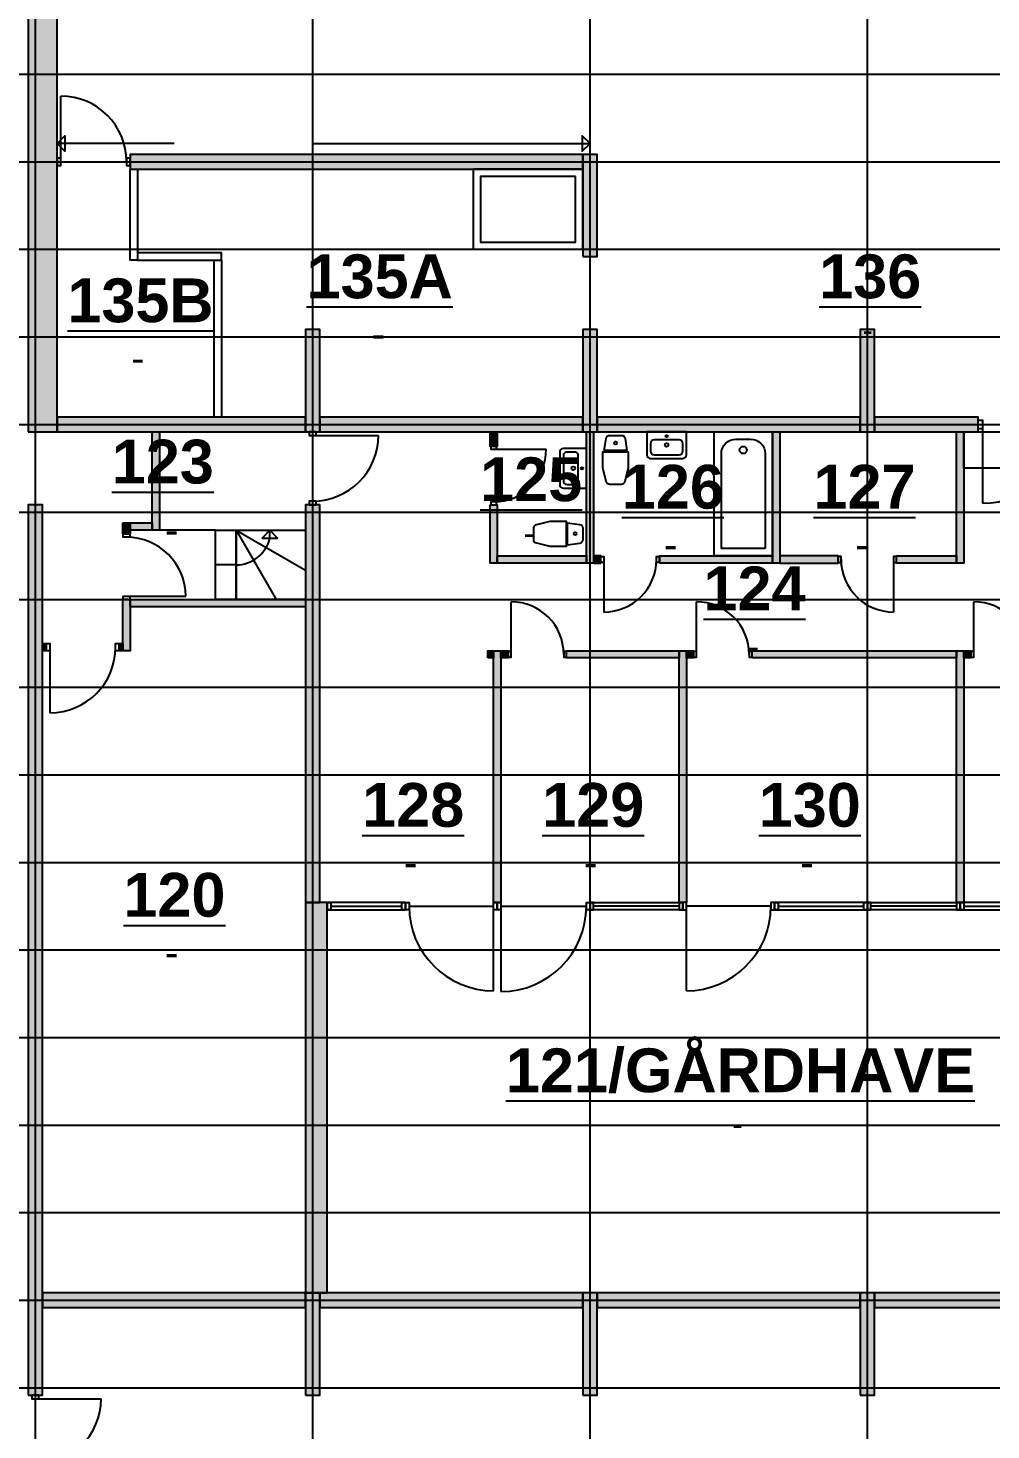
# Model space of a CAD drawing. Header units: millimetres. Extents: x 96064 to 243032, y 44049 to 165007.
# Drawn here: x 163200 to 176394, y 57622 to 76832 of the extents above; entities that cross this region are included whole.
import ezdxf

# ---------------------------------------------------------------- set-up
doc = ezdxf.new("R2010")
doc.units = ezdxf.units.MM
doc.header["$LTSCALE"] = 20
for name, color, linetype in [('-  Lette vægge - nye', 7, 'CONTINUOUS'), ('-  Stueplan eksist', 7, 'CONTINUOUS'), ('-  Trapper', 1, 'CONTINUOUS'), ('- Døre og vinduer', 12, 'CONTINUOUS'), ('- EL og VVS', 4, 'CONTINUOUS'), ('-Grid', 254, 'CONTINUOUS'), ('-Rum m2', 6, 'CONTINUOUS'), ('-Rumnumre', 6, 'CONTINUOUS'), ('-Skrav. eksist.', 253, 'CONTINUOUS')]:
    doc.layers.add(name, color=color, linetype=linetype)
doc.styles.add('100', font='arial.ttf', dxfattribs={"height": 150})

msp = doc.modelspace()

# ---------------------------------------------------------------- hatches: boundary and pattern name
at = {"layer": '-Skrav. eksist.'}
h = msp.add_hatch(color=256, dxfattribs=at)
h.dxf.hatch_style = 1
h.paths.add_polyline_path([(163200, 71300), (163600, 71300), (163600, 85900), (163200, 85900)], flags=17)
h = msp.add_hatch(color=256, dxfattribs=at)
h.dxf.hatch_style = 1
h.paths.add_polyline_path([(163200, 71300), (163600, 71300), (163600, 85900), (163200, 85900)], flags=17)
h = msp.add_hatch(color=256, dxfattribs=at)
h.dxf.hatch_style = 1
h.paths.add_polyline_path([(170800, 74900), (170800, 75100), (164600, 75100), (164600, 74900)], flags=17)
h = msp.add_hatch(color=256, dxfattribs=at)
h.dxf.hatch_style = 1
h.paths.add_polyline_path([(170800, 74900), (170800, 75100), (164600, 75100), (164600, 74900)], flags=17)
h = msp.add_hatch(color=256, dxfattribs=at)
h.dxf.hatch_style = 1
h.paths.add_polyline_path([(170800, 73700), (171000, 73700), (171000, 75100), (170800, 75100)], flags=17)
h = msp.add_hatch(color=256, dxfattribs=at)
h.dxf.hatch_style = 1
h.paths.add_polyline_path([(170800, 73700), (171000, 73700), (171000, 75100), (170800, 75100)], flags=17)
h = msp.add_hatch(color=256, dxfattribs=at)
h.dxf.hatch_style = 1
h.paths.add_polyline_path([(167000, 71300), (167200, 71300), (167200, 72700), (167000, 72700)], flags=17)
h = msp.add_hatch(color=256, dxfattribs=at)
h.dxf.hatch_style = 1
h.paths.add_polyline_path([(167000, 71300), (167200, 71300), (167200, 72700), (167000, 72700)], flags=17)
h = msp.add_hatch(color=256, dxfattribs=at)
h.dxf.hatch_style = 1
h.paths.add_polyline_path([(170800, 71300), (171000, 71300), (171000, 72700), (170800, 72700)], flags=17)
h = msp.add_hatch(color=256, dxfattribs=at)
h.dxf.hatch_style = 1
h.paths.add_polyline_path([(170800, 71300), (171000, 71300), (171000, 72700), (170800, 72700)], flags=17)
h = msp.add_hatch(color=256, dxfattribs=at)
h.dxf.hatch_style = 1
h.paths.add_polyline_path([(174600, 71300), (174800, 71300), (174800, 72700), (174600, 72700)], flags=17)
h = msp.add_hatch(color=256, dxfattribs=at)
h.dxf.hatch_style = 1
h.paths.add_polyline_path([(174600, 71300), (174800, 71300), (174800, 72700), (174600, 72700)], flags=17)
h = msp.add_hatch(color=256, dxfattribs=at)
h.dxf.hatch_style = 1
h.paths.add_polyline_path([(167000, 71300), (167000, 71500), (163600, 71500), (163600, 71300)], flags=17)
h = msp.add_hatch(color=256, dxfattribs=at)
h.dxf.hatch_style = 1
h.paths.add_polyline_path([(167000, 71300), (167000, 71500), (163600, 71500), (163600, 71300)], flags=17)
h = msp.add_hatch(color=256, dxfattribs=at)
h.dxf.hatch_style = 1
h.paths.add_polyline_path([(170800, 71300), (170800, 71500), (167200, 71500), (167200, 71300)], flags=17)
h = msp.add_hatch(color=256, dxfattribs=at)
h.dxf.hatch_style = 1
h.paths.add_polyline_path([(170800, 71300), (170800, 71500), (167200, 71500), (167200, 71300)], flags=17)
h = msp.add_hatch(color=256, dxfattribs=at)
h.dxf.hatch_style = 1
h.paths.add_polyline_path([(174600, 71300), (174600, 71500), (171000, 71500), (171000, 71300)], flags=17)
h = msp.add_hatch(color=256, dxfattribs=at)
h.dxf.hatch_style = 1
h.paths.add_polyline_path([(174600, 71300), (174600, 71500), (171000, 71500), (171000, 71300)], flags=17)
h = msp.add_hatch(color=256, dxfattribs=at)
h.dxf.hatch_style = 1
h.paths.add_polyline_path([(176220, 71300), (176220, 71500), (174800, 71500), (174800, 71300)], flags=17)
h = msp.add_hatch(color=256, dxfattribs=at)
h.dxf.hatch_style = 1
h.paths.add_polyline_path([(176220, 71300), (176220, 71500), (174800, 71500), (174800, 71300)], flags=17)
h = msp.add_hatch(color=256, dxfattribs=at)
h.dxf.hatch_style = 1
h.paths.add_polyline_path([(164900, 71300), (165000, 71300), (165000, 69950), (164900, 69950)], flags=17)
h = msp.add_hatch(color=256, dxfattribs=at)
h.dxf.hatch_style = 1
h.paths.add_polyline_path([(164900, 71300), (165000, 71300), (165000, 69950), (164900, 69950)], flags=17)
h = msp.add_hatch(color=256, dxfattribs=at)
h.dxf.hatch_style = 1
h.paths.add_polyline_path([(169530, 71300), (169630, 71300), (169630, 71100), (169530, 71100)], flags=17)
h = msp.add_hatch(color=256, dxfattribs=at)
h.dxf.hatch_style = 1
h.paths.add_polyline_path([(169530, 71300), (169630, 71300), (169630, 71100), (169530, 71100)], flags=17)
h = msp.add_hatch(color=256, dxfattribs=at)
h.dxf.hatch_style = 1
h.paths.add_polyline_path([(170850, 71300), (170950, 71300), (170950, 69500), (170850, 69500)], flags=17)
h = msp.add_hatch(color=256, dxfattribs=at)
h.dxf.hatch_style = 1
h.paths.add_polyline_path([(170850, 71300), (170950, 71300), (170950, 69500), (170850, 69500)], flags=17)
h = msp.add_hatch(color=256, dxfattribs=at)
h.dxf.hatch_style = 1
h.paths.add_polyline_path([(173400, 71300), (173500, 71300), (173500, 69500), (173400, 69500)], flags=17)
h = msp.add_hatch(color=256, dxfattribs=at)
h.dxf.hatch_style = 1
h.paths.add_polyline_path([(173400, 71300), (173500, 71300), (173500, 69500), (173400, 69500)], flags=17)
h = msp.add_hatch(color=256, dxfattribs=at)
h.dxf.hatch_style = 1
h.paths.add_polyline_path([(175920, 71300), (176020, 71300), (176020, 69500), (175920, 69500)], flags=17)
h = msp.add_hatch(color=256, dxfattribs=at)
h.dxf.hatch_style = 1
h.paths.add_polyline_path([(175920, 71300), (176020, 71300), (176020, 69500), (175920, 69500)], flags=17)
h = msp.add_hatch(color=256, dxfattribs=at)
h.dxf.hatch_style = 1
h.paths.add_polyline_path([(163200, 58100), (163400, 58100), (163400, 70300), (163200, 70300)], flags=17)
h = msp.add_hatch(color=256, dxfattribs=at)
h.dxf.hatch_style = 1
h.paths.add_polyline_path([(163200, 58100), (163400, 58100), (163400, 70300), (163200, 70300)], flags=17)
h = msp.add_hatch(color=256, dxfattribs=at)
h.dxf.hatch_style = 1
h.paths.add_polyline_path([(167000, 64850), (167200, 64850), (167200, 70300), (167000, 70300)], flags=17)
h = msp.add_hatch(color=256, dxfattribs=at)
h.dxf.hatch_style = 1
h.paths.add_polyline_path([(167000, 64850), (167200, 64850), (167200, 70300), (167000, 70300)], flags=17)
h = msp.add_hatch(color=256, dxfattribs=at)
h.dxf.hatch_style = 1
h.paths.add_polyline_path([(169530, 70300), (169630, 70300), (169630, 69500), (169530, 69500)], flags=17)
h = msp.add_hatch(color=256, dxfattribs=at)
h.dxf.hatch_style = 1
h.paths.add_polyline_path([(169530, 70300), (169630, 70300), (169630, 69500), (169530, 69500)], flags=17)
h = msp.add_hatch(color=256, dxfattribs=at)
h.dxf.hatch_style = 1
h.paths.add_polyline_path([(164500, 70050), (164600, 70050), (164600, 69900), (164500, 69900)], flags=17)
h = msp.add_hatch(color=256, dxfattribs=at)
h.dxf.hatch_style = 1
h.paths.add_polyline_path([(164500, 70050), (164600, 70050), (164600, 69900), (164500, 69900)], flags=17)
h = msp.add_hatch(color=256, dxfattribs=at)
h.dxf.hatch_style = 1
h.paths.add_polyline_path([(164600, 69950), (164600, 70050), (164900, 70050), (164900, 69950)], flags=17)
h = msp.add_hatch(color=256, dxfattribs=at)
h.dxf.hatch_style = 1
h.paths.add_polyline_path([(164600, 69950), (164600, 70050), (164900, 70050), (164900, 69950)], flags=17)
h = msp.add_hatch(color=256, dxfattribs=at)
h.dxf.hatch_style = 1
h.paths.add_polyline_path([(169630, 69500), (169630, 69600), (170850, 69600), (170850, 69500)], flags=17)
h = msp.add_hatch(color=256, dxfattribs=at)
h.dxf.hatch_style = 1
h.paths.add_polyline_path([(169630, 69500), (169630, 69600), (170850, 69600), (170850, 69500)], flags=17)
h = msp.add_hatch(color=256, dxfattribs=at)
h.dxf.hatch_style = 1
h.paths.add_polyline_path([(171050, 69500), (171050, 69600), (170950, 69600), (170950, 69500)], flags=17)
h = msp.add_hatch(color=256, dxfattribs=at)
h.dxf.hatch_style = 1
h.paths.add_polyline_path([(171050, 69500), (171050, 69600), (170950, 69600), (170950, 69500)], flags=17)
h = msp.add_hatch(color=256, dxfattribs=at)
h.dxf.hatch_style = 1
h.paths.add_polyline_path([(171850, 69500), (171850, 69600), (173400, 69600), (173400, 69500)], flags=17)
h = msp.add_hatch(color=256, dxfattribs=at)
h.dxf.hatch_style = 1
h.paths.add_polyline_path([(171850, 69500), (171850, 69600), (173400, 69600), (173400, 69500)], flags=17)
h = msp.add_hatch(color=256, dxfattribs=at)
h.dxf.hatch_style = 1
h.paths.add_polyline_path([(174300, 69500), (174300, 69600), (173500, 69600), (173500, 69500)], flags=17)
h = msp.add_hatch(color=256, dxfattribs=at)
h.dxf.hatch_style = 1
h.paths.add_polyline_path([(174300, 69500), (174300, 69600), (173500, 69600), (173500, 69500)], flags=17)
h = msp.add_hatch(color=256, dxfattribs=at)
h.dxf.hatch_style = 1
h.paths.add_polyline_path([(175100, 69500), (175100, 69600), (175920, 69600), (175920, 69500)], flags=17)
h = msp.add_hatch(color=256, dxfattribs=at)
h.dxf.hatch_style = 1
h.paths.add_polyline_path([(175100, 69500), (175100, 69600), (175920, 69600), (175920, 69500)], flags=17)
h = msp.add_hatch(color=256, dxfattribs=at)
h.dxf.hatch_style = 1
h.paths.add_polyline_path([(164500, 69000), (164600, 69000), (164600, 68300), (164500, 68300)], flags=17)
h = msp.add_hatch(color=256, dxfattribs=at)
h.dxf.hatch_style = 1
h.paths.add_polyline_path([(164500, 69000), (164600, 69000), (164600, 68300), (164500, 68300)], flags=17)
h = msp.add_hatch(color=256, dxfattribs=at)
h.dxf.hatch_style = 1
h.paths.add_polyline_path([(164600, 68900), (164600, 69000), (167000, 69000), (167000, 68900)], flags=17)
h = msp.add_hatch(color=256, dxfattribs=at)
h.dxf.hatch_style = 1
h.paths.add_polyline_path([(164600, 68900), (164600, 69000), (167000, 69000), (167000, 68900)], flags=17)
h = msp.add_hatch(color=256, dxfattribs=at)
h.dxf.hatch_style = 1
h.paths.add_polyline_path([(163450, 68300), (163400, 68300), (163400, 68400), (163450, 68400)])
h = msp.add_hatch(color=256, dxfattribs=at)
h.dxf.hatch_style = 1
h.paths.add_polyline_path([(163450, 68300), (163400, 68300), (163400, 68400), (163450, 68400)])
h = msp.add_hatch(color=256, dxfattribs=at)
h.dxf.hatch_style = 1
h.paths.add_polyline_path([(164500, 68300), (164450, 68300), (164450, 68400), (164500, 68400)])
h = msp.add_hatch(color=256, dxfattribs=at)
h.dxf.hatch_style = 1
h.paths.add_polyline_path([(164500, 68300), (164450, 68300), (164450, 68400), (164500, 68400)])
h = msp.add_hatch(color=256, dxfattribs=at)
h.dxf.hatch_style = 1
h.paths.add_polyline_path([(169500, 68200), (169500, 68300), (169580, 68300), (169580, 68200)], flags=17)
h = msp.add_hatch(color=256, dxfattribs=at)
h.dxf.hatch_style = 1
h.paths.add_polyline_path([(169500, 68200), (169500, 68300), (169580, 68300), (169580, 68200)], flags=17)
h = msp.add_hatch(color=256, dxfattribs=at)
h.dxf.hatch_style = 1
h.paths.add_polyline_path([(169580, 68300), (169680, 68300), (169680, 64850), (169580, 64850)], flags=17)
h = msp.add_hatch(color=256, dxfattribs=at)
h.dxf.hatch_style = 1
h.paths.add_polyline_path([(169580, 68300), (169680, 68300), (169680, 64850), (169580, 64850)], flags=17)
h = msp.add_hatch(color=256, dxfattribs=at)
h.dxf.hatch_style = 1
h.paths.add_polyline_path([(169680, 68200), (169680, 68300), (169780, 68300), (169780, 68200)], flags=17)
h = msp.add_hatch(color=256, dxfattribs=at)
h.dxf.hatch_style = 1
h.paths.add_polyline_path([(169680, 68200), (169680, 68300), (169780, 68300), (169780, 68200)], flags=17)
h = msp.add_hatch(color=256, dxfattribs=at)
h.dxf.hatch_style = 1
h.paths.add_polyline_path([(170580, 68200), (170580, 68300), (172120, 68300), (172120, 68200)], flags=17)
h = msp.add_hatch(color=256, dxfattribs=at)
h.dxf.hatch_style = 1
h.paths.add_polyline_path([(170580, 68200), (170580, 68300), (172120, 68300), (172120, 68200)], flags=17)
h = msp.add_hatch(color=256, dxfattribs=at)
h.dxf.hatch_style = 1
h.paths.add_polyline_path([(172120, 68300), (172220, 68300), (172220, 64850), (172120, 64850)], flags=17)
h = msp.add_hatch(color=256, dxfattribs=at)
h.dxf.hatch_style = 1
h.paths.add_polyline_path([(172120, 68300), (172220, 68300), (172220, 64850), (172120, 64850)], flags=17)
h = msp.add_hatch(color=256, dxfattribs=at)
h.dxf.hatch_style = 1
h.paths.add_polyline_path([(172220, 68200), (172220, 68300), (172320, 68300), (172320, 68200)], flags=17)
h = msp.add_hatch(color=256, dxfattribs=at)
h.dxf.hatch_style = 1
h.paths.add_polyline_path([(172220, 68200), (172220, 68300), (172320, 68300), (172320, 68200)], flags=17)
h = msp.add_hatch(color=256, dxfattribs=at)
h.dxf.hatch_style = 1
h.paths.add_polyline_path([(173120, 68200), (173120, 68300), (175920, 68300), (175920, 68200)], flags=17)
h = msp.add_hatch(color=256, dxfattribs=at)
h.dxf.hatch_style = 1
h.paths.add_polyline_path([(173120, 68200), (173120, 68300), (175920, 68300), (175920, 68200)], flags=17)
h = msp.add_hatch(color=256, dxfattribs=at)
h.dxf.hatch_style = 1
h.paths.add_polyline_path([(175920, 68300), (176020, 68300), (176020, 64850), (175920, 64850)], flags=17)
h = msp.add_hatch(color=256, dxfattribs=at)
h.dxf.hatch_style = 1
h.paths.add_polyline_path([(175920, 68300), (176020, 68300), (176020, 64850), (175920, 64850)], flags=17)
h = msp.add_hatch(color=256, dxfattribs=at)
h.dxf.hatch_style = 1
h.paths.add_polyline_path([(176020, 68200), (176020, 68300), (176120, 68300), (176120, 68200)], flags=17)
h = msp.add_hatch(color=256, dxfattribs=at)
h.dxf.hatch_style = 1
h.paths.add_polyline_path([(176020, 68200), (176020, 68300), (176120, 68300), (176120, 68200)], flags=17)
h = msp.add_hatch(color=256, dxfattribs=at)
h.dxf.hatch_style = 1
h.paths.add_polyline_path([(167000, 59500), (167300, 59500), (167300, 64850), (167000, 64850)], flags=17)
h = msp.add_hatch(color=256, dxfattribs=at)
h.dxf.hatch_style = 1
h.paths.add_polyline_path([(167000, 59500), (167300, 59500), (167300, 64850), (167000, 64850)], flags=17)
h = msp.add_hatch(color=256, dxfattribs=at)
h.dxf.hatch_style = 1
h.paths.add_polyline_path([(167000, 59300), (167000, 59500), (163400, 59500), (163400, 59300)], flags=17)
h = msp.add_hatch(color=256, dxfattribs=at)
h.dxf.hatch_style = 1
h.paths.add_polyline_path([(167000, 59300), (167000, 59500), (163400, 59500), (163400, 59300)], flags=17)
h = msp.add_hatch(color=256, dxfattribs=at)
h.dxf.hatch_style = 1
h.paths.add_polyline_path([(167000, 58100), (167200, 58100), (167200, 59500), (167000, 59500)], flags=17)
h = msp.add_hatch(color=256, dxfattribs=at)
h.dxf.hatch_style = 1
h.paths.add_polyline_path([(167000, 58100), (167200, 58100), (167200, 59500), (167000, 59500)], flags=17)
h = msp.add_hatch(color=256, dxfattribs=at)
h.dxf.hatch_style = 1
h.paths.add_polyline_path([(170800, 59300), (170800, 59500), (167200, 59500), (167200, 59300)], flags=17)
h = msp.add_hatch(color=256, dxfattribs=at)
h.dxf.hatch_style = 1
h.paths.add_polyline_path([(170800, 59300), (170800, 59500), (167200, 59500), (167200, 59300)], flags=17)
h = msp.add_hatch(color=256, dxfattribs=at)
h.dxf.hatch_style = 1
h.paths.add_polyline_path([(170800, 58100), (171000, 58100), (171000, 59500), (170800, 59500)], flags=17)
h = msp.add_hatch(color=256, dxfattribs=at)
h.dxf.hatch_style = 1
h.paths.add_polyline_path([(170800, 58100), (171000, 58100), (171000, 59500), (170800, 59500)], flags=17)
h = msp.add_hatch(color=256, dxfattribs=at)
h.dxf.hatch_style = 1
h.paths.add_polyline_path([(174600, 59300), (174600, 59500), (171000, 59500), (171000, 59300)], flags=17)
h = msp.add_hatch(color=256, dxfattribs=at)
h.dxf.hatch_style = 1
h.paths.add_polyline_path([(174600, 59300), (174600, 59500), (171000, 59500), (171000, 59300)], flags=17)
h = msp.add_hatch(color=256, dxfattribs=at)
h.dxf.hatch_style = 1
h.paths.add_polyline_path([(174600, 58100), (174800, 58100), (174800, 59500), (174600, 59500)], flags=17)
h = msp.add_hatch(color=256, dxfattribs=at)
h.dxf.hatch_style = 1
h.paths.add_polyline_path([(174600, 58100), (174800, 58100), (174800, 59500), (174600, 59500)], flags=17)
h = msp.add_hatch(color=256, dxfattribs=at)
h.dxf.hatch_style = 1
h.paths.add_polyline_path([(178400, 59300), (178400, 59500), (174800, 59500), (174800, 59300)], flags=17)
h = msp.add_hatch(color=256, dxfattribs=at)
h.dxf.hatch_style = 1
h.paths.add_polyline_path([(178400, 59300), (178400, 59500), (174800, 59500), (174800, 59300)], flags=17)

# ---------------------------------------------------------------- linework, layer by layer
at = {"layer": '-  Lette vægge - nye'}
for points in [[(164600, 74900), (164700, 74900), (164700, 73650), (164600, 73650)], [(164700, 73650), (165850, 73650), (165850, 73750), (164700, 73750)], [(165750, 73650), (165850, 73650), (165850, 71500), (165750, 71500)]]:
    msp.add_lwpolyline(points, close=True, dxfattribs=at)
at = {"layer": '-  Stueplan eksist'}
for points in [[(163200, 71300), (163600, 71300), (163600, 85900), (163200, 85900)], [(170800, 74900), (170800, 75100), (164600, 75100), (164600, 74900)], [(170800, 73700), (171000, 73700), (171000, 75100), (170800, 75100)], [(170800, 74900), (169300, 74900), (169300, 73800), (170800, 73800)], [(170700, 74800), (169400, 74800), (169400, 73900), (170700, 73900)], [(167000, 71300), (167200, 71300), (167200, 72700), (167000, 72700)], [(170800, 71300), (171000, 71300), (171000, 72700), (170800, 72700)], [(174600, 71300), (174800, 71300), (174800, 72700), (174600, 72700)], [(167000, 71300), (167000, 71500), (163600, 71500), (163600, 71300)], [(170800, 71300), (170800, 71500), (167200, 71500), (167200, 71300)], [(174600, 71300), (174600, 71500), (171000, 71500), (171000, 71300)], [(176220, 71300), (176220, 71500), (174800, 71500), (174800, 71300)], [(164900, 71300), (165000, 71300), (165000, 69950), (164900, 69950)], [(169530, 71300), (169630, 71300), (169630, 71100), (169530, 71100)], [(170850, 71300), (170950, 71300), (170950, 69500), (170850, 69500)], [(173400, 71300), (173500, 71300), (173500, 69500), (173400, 69500)], [(175920, 71300), (176020, 71300), (176020, 69500), (175920, 69500)], [(163200, 58100), (163400, 58100), (163400, 70300), (163200, 70300)], [(167000, 64850), (167200, 64850), (167200, 70300), (167000, 70300)], [(169530, 70300), (169630, 70300), (169630, 69500), (169530, 69500)], [(164500, 70050), (164600, 70050), (164600, 69900), (164500, 69900)], [(164600, 69950), (164600, 70050), (164900, 70050), (164900, 69950)], [(169630, 69500), (169630, 69600), (170850, 69600), (170850, 69500)], [(171050, 69500), (171050, 69600), (170950, 69600), (170950, 69500)], [(171850, 69500), (171850, 69600), (173400, 69600), (173400, 69500)], [(174300, 69500), (174300, 69600), (173500, 69600), (173500, 69500)], [(175100, 69500), (175100, 69600), (175920, 69600), (175920, 69500)], [(164500, 69000), (164600, 69000), (164600, 68300), (164500, 68300)], [(164600, 68900), (164600, 69000), (167000, 69000), (167000, 68900)], [(163450, 68300), (163400, 68300), (163400, 68400), (163450, 68400)], [(164500, 68300), (164450, 68300), (164450, 68400), (164500, 68400)], [(169500, 68200), (169500, 68300), (169580, 68300), (169580, 68200)], [(169580, 68300), (169680, 68300), (169680, 64850), (169580, 64850)], [(169680, 68200), (169680, 68300), (169780, 68300), (169780, 68200)], [(170580, 68200), (170580, 68300), (172120, 68300), (172120, 68200)], [(172120, 68300), (172220, 68300), (172220, 64850), (172120, 64850)], [(172220, 68200), (172220, 68300), (172320, 68300), (172320, 68200)], [(173120, 68200), (173120, 68300), (175920, 68300), (175920, 68200)], [(175920, 68300), (176020, 68300), (176020, 64850), (175920, 64850)], [(176020, 68200), (176020, 68300), (176120, 68300), (176120, 68200)], [(167000, 59500), (167300, 59500), (167300, 64850), (167000, 64850)], [(167000, 59300), (167000, 59500), (163400, 59500), (163400, 59300)], [(167000, 58100), (167200, 58100), (167200, 59500), (167000, 59500)], [(170800, 59300), (170800, 59500), (167200, 59500), (167200, 59300)], [(170800, 58100), (171000, 58100), (171000, 59500), (170800, 59500)], [(174600, 59300), (174600, 59500), (171000, 59500), (171000, 59300)], [(174600, 58100), (174800, 58100), (174800, 59500), (174600, 59500)], [(178400, 59300), (178400, 59500), (174800, 59500), (174800, 59300)]]:
    msp.add_lwpolyline(points, close=True, dxfattribs=at)
at = {"layer": '-  Trapper'}
for p, q in [((165770, 69950), (165000, 69950)), ((166050, 69950), (166598, 69000)), ((166050, 69950), (167000, 69402)), ((166050, 69475), (165770, 69475))]:
    msp.add_line(p, q, dxfattribs=at)
for points in [[(176020, 71300), (177420, 71300), (177420, 70800), (176020, 70800)], [(166050, 69000), (165770, 69000), (165770, 69950), (166050, 69950)], [(167000, 69000), (166050, 69000), (166050, 69950), (167000, 69950)]]:
    msp.add_lwpolyline(points, close=True, dxfattribs=at)
msp.add_lwpolyline([(166513, 69844), (166513, 69950), (166407, 69844), (166619, 69844), (166513, 69950)], dxfattribs=at)
msp.add_arc((166050, 69950), 475, 270, 347.0973, dxfattribs=at)
at = {"layer": '- Døre og vinduer'}
for p, q in [((163650, 75000), (163650, 75900)), ((176280, 71400), (176280, 70320)), ((167100, 71250), (168000, 71250)), ((169580, 71060), (170300, 71060)), ((171090, 69550), (171090, 68830)), ((175060, 69550), (175060, 68830)), ((164550, 69045), (165360, 69045)), ((169820, 68250), (169820, 68970)), ((172360, 68250), (172360, 68970)), ((176160, 68250), (176160, 68970)), ((163500, 68350), (163500, 67450)), ((167350, 64800), (168320, 64800)), ((168420, 64800), (169580, 64800)), ((169580, 63640), (169580, 64800)), ((169680, 64800), (170850, 64800)), ((169680, 64800), (169680, 63630)), ((172120, 64800), (170950, 64800)), ((173380, 64800), (172220, 64800)), ((172220, 63640), (172220, 64800)), ((173480, 64800), (174650, 64800)), ((175920, 64800), (174750, 64800)), ((176020, 64800), (177180, 64800)), ((163300, 58050), (164200, 58050))]:
    msp.add_line(p, q, dxfattribs=at)
for points in [[(165200, 75250), (163600, 75250), (163706, 75356), (163706, 75144), (163600, 75250)], [(167100, 75250), (170900, 75250), (170794, 75356), (170794, 75144), (170900, 75250)]]:
    msp.add_lwpolyline(points, dxfattribs=at)
for points in [[(163650, 75050), (163600, 75050), (163600, 74950), (163650, 74950)], [(164600, 75050), (164550, 75050), (164550, 74950), (164600, 74950)], [(167150, 71250), (167150, 71300), (167050, 71300), (167050, 71250)], [(176280, 71340), (176220, 71340), (176220, 71460), (176280, 71460)], [(169620, 71060), (169620, 71100), (169540, 71100), (169540, 71060)], [(167150, 70300), (167150, 70350), (167050, 70350), (167050, 70300)], [(169620, 70300), (169620, 70340), (169540, 70340), (169540, 70300)], [(164595, 69900), (164595, 69855), (164505, 69855), (164505, 69900)], [(171090, 69510), (171050, 69510), (171050, 69590), (171090, 69590)], [(171850, 69510), (171810, 69510), (171810, 69590), (171850, 69590)], [(174300, 69510), (174340, 69510), (174340, 69590), (174300, 69590)], [(175060, 69510), (175100, 69510), (175100, 69590), (175060, 69590)], [(164595, 69045), (164595, 69000), (164505, 69000), (164505, 69045)], [(163500, 68300), (163450, 68300), (163450, 68400), (163500, 68400)], [(164450, 68300), (164400, 68300), (164400, 68400), (164450, 68400)], [(169820, 68290), (169780, 68290), (169780, 68210), (169820, 68210)], [(170580, 68290), (170540, 68290), (170540, 68210), (170580, 68210)], [(172360, 68290), (172320, 68290), (172320, 68210), (172360, 68210)], [(173120, 68290), (173080, 68290), (173080, 68210), (173120, 68210)], [(176160, 68290), (176120, 68290), (176120, 68210), (176160, 68210)], [(168370, 64750), (168370, 64850), (167300, 64850), (167300, 64750)], [(167300, 64750), (167300, 64850), (167350, 64850), (167350, 64750)], [(168320, 64750), (168320, 64850), (168370, 64850), (168370, 64750)], [(168370, 64750), (168370, 64850), (168420, 64850), (168420, 64750)], [(169580, 64750), (169580, 64850), (169630, 64850), (169630, 64750)], [(169630, 64750), (169630, 64850), (169680, 64850), (169680, 64750)], [(170850, 64750), (170850, 64850), (170900, 64850), (170900, 64750)], [(170900, 64750), (170900, 64850), (172170, 64850), (172170, 64750)], [(170950, 64750), (170950, 64850), (170900, 64850), (170900, 64750)], [(172170, 64750), (172170, 64850), (172120, 64850), (172120, 64750)], [(172220, 64750), (172220, 64850), (172170, 64850), (172170, 64750)], [(173430, 64750), (173430, 64850), (173380, 64850), (173380, 64750)], [(174700, 64750), (174700, 64850), (173430, 64850), (173430, 64750)], [(173430, 64750), (173430, 64850), (173480, 64850), (173480, 64750)], [(174650, 64750), (174650, 64850), (174700, 64850), (174700, 64750)], [(174700, 64750), (174700, 64850), (175970, 64850), (175970, 64750)], [(174750, 64750), (174750, 64850), (174700, 64850), (174700, 64750)], [(175970, 64750), (175970, 64850), (175920, 64850), (175920, 64750)], [(177230, 64750), (177230, 64850), (175970, 64850), (175970, 64750)], [(175970, 64750), (175970, 64850), (176020, 64850), (176020, 64750)], [(163350, 58050), (163350, 58100), (163250, 58100), (163250, 58050)]]:
    msp.add_lwpolyline(points, close=True, dxfattribs=at)
for centre, radius, start, end in [((163650, 75000), 900, 0, 90), ((176280, 71400), 1080, 270, 0), ((167100, 71250), 900, 270, 0), ((169580, 71060), 720, 270, 0), ((164550, 69045), 810, 0, 90), ((171090, 69550), 720, 270, 0), ((175060, 69550), 720, 180, 270), ((169820, 68250), 720, 0, 90), ((172360, 68250), 720, 0, 90), ((176160, 68250), 720, 0, 90), ((163500, 68350), 900, 270, 0), ((169580, 64800), 1160, 180, 270), ((169680, 64800), 1170, 270, 360), ((172220, 64800), 1160, 270, 0), ((163300, 58050), 900, 270, 0)]:
    msp.add_arc(centre, radius, start, end, dxfattribs=at)
at = {"layer": '- EL og VVS'}
for points in [[(172222, 71300), (171678, 71300), (171678, 70985, 0.414214), (171728, 70935), (172172, 70935, 0.414214), (172222, 70985)], [(171096, 71043), (171120, 71207, -0.372747), (171169, 71250), (171331, 71250, -0.372747), (171380, 71207), (171404, 71043)], [(172122, 71190), (171778, 71190, 0.414214), (171728, 71140), (171728, 71035, 0.414214), (171778, 70985), (172122, 70985, 0.414214), (172172, 71035), (172172, 71140, 0.414214)], [(173300, 69700), (172700, 69700), (172700, 71000, -0.414214), (172900, 71200), (173100, 71200, -0.414214), (173300, 71000)], [(170850, 70528), (170850, 71072), (170535, 71072, 0.414214), (170485, 71022), (170485, 70578, 0.414214), (170535, 70528)], [(170740, 70628), (170740, 70972, 0.414214), (170690, 71022), (170585, 71022, 0.414214), (170535, 70972), (170535, 70628, 0.414214), (170585, 70578), (170690, 70578, 0.414214)], [(171077, 70802), (171077, 71025), (171421, 71025), (171421, 70802), (171377, 70622, -0.375589), (171328, 70579), (171170, 70579, -0.375589), (171121, 70622)], [(170352, 70073), (170575, 70073), (170575, 69729), (170352, 69729), (170172, 69773, -0.375589), (170129, 69822), (170129, 69980, -0.375589), (170172, 70029)], [(170593, 70054), (170757, 70030, -0.372747), (170800, 69981), (170800, 69819, -0.372747), (170757, 69770), (170593, 69746)]]:
    msp.add_lwpolyline(points, format="xyb", close=True, dxfattribs=at)
msp.add_lwpolyline([(173400, 69600), (172600, 69600), (172600, 71300), (173400, 71300)], close=True, dxfattribs=at)
for centre, radius in [((171248, 71145), 20), ((171950, 71120), 25), ((171950, 71240), 15), ((173000, 71050), 50), ((170670, 70800), 25), ((170790, 70800), 15), ((170695, 69902), 20)]:
    msp.add_circle(centre, radius, dxfattribs=at)
at = {"layer": '-Grid', "color": 251}
for p, q in [((163300, 47600), (163300, 163600)), ((167100, 47600), (167100, 163600)), ((170900, 47600), (170900, 163600)), ((174700, 47600), (174700, 163600)), ((147100, 76200), (192300, 76200)), ((147100, 75000), (192300, 75000)), ((147100, 73800), (192300, 73800)), ((147100, 72600), (192300, 72600)), ((147100, 71400), (192300, 71400)), ((147100, 70200), (192300, 70200)), ((147100, 69000), (192300, 69000)), ((147100, 67800), (192300, 67800)), ((147100, 66600), (192300, 66600)), ((147100, 65400), (192300, 65400)), ((147100, 64200), (192300, 64200)), ((147100, 63000), (192300, 63000)), ((147100, 61800), (192300, 61800)), ((147100, 60600), (192300, 60600)), ((147100, 59400), (192300, 59400)), ((147100, 58200), (192300, 58200))]:
    msp.add_line(p, q, dxfattribs=at)

# ---------------------------------------------------------------- texts
at = {"layer": '-Rum m2', "color": 6, "attachment_point": 1, "style": '100'}
for s, insert, char_height in [('\\pi808.06;-', (167100, 72842), 400), ('\\pi826.92;-', (173808, 72842), 300), ('\\pi808.06;-', (163803, 72513), 400), ('\\pi808.06;-', (164268, 70157), 400), ('\\pi826.92;-', (169165, 70061), 300), ('\\pi808.06;-', (171104, 69959), 400), ('\\pi808.06;-', (173726, 69959), 400), ('\\pi808.06;-', (172228, 68566), 400), ('\\pi808.06;-', (167542, 65599), 400), ('\\pi808.06;-', (170008, 65599), 400), ('\\pi808.06;-', (172974, 65599), 400), ('\\pi808.06;-', (164268, 64367), 400), ('\\pi826.92;-', (172024, 61962), 300)]:
    msp.add_mtext_dynamic_manual_height_columns(s, width=1767, gutter_width=750, heights=[0], dxfattribs=dict(at, insert=insert, char_height=char_height))
at = {"layer": '-Rumnumre', "color": 6, "char_height": 600, "attachment_point": 1, "style": '100'}
for s, insert in [('\\pi-83.621;{\\fArial|b1|i0|c0|p34;\\L135A}', (167100, 73730)), ('\\pi232.34;{\\fArial|b1|i0|c0|p34;\\L136}', (173808, 73730)), ('\\pi-64.59;{\\fArial|b1|i0|c0|p34;\\L135B}', (163803, 73401)), ('\\pi235.41;{\\fArial|b1|i0|c0|p34;\\L123}', (164112, 71192)), ('\\pi230.09;{\\fArial|b1|i0|c0|p34;\\L125}', (169165, 70949)), ('\\pi232.34;{\\fArial|b1|i0|c0|p34;\\L126}', (171104, 70847)), ('\\pi236.02;{\\fArial|b1|i0|c0|p34;\\L127}', (173726, 70847)), ('\\pi227.02;{\\fArial|b1|i0|c0|p34;\\L124}', (172228, 69454)), ('\\pi236.23;{\\fArial|b1|i0|c0|p34;\\L128}', (167542, 66487)), ('\\pi236.84;{\\fArial|b1|i0|c0|p34;\\L129}', (170008, 66487)), ('\\pi238.07;{\\fArial|b1|i0|c0|p34;\\L130}', (172974, 66487)), ('\\pi238.07;{\\fArial|b1|i0|c0|p34;\\L120}', (164268, 65255)), ('\\pi-2276.5;{\\fArial|b1|i0|c0|p34;\\L121/GÅRDHAVE}', (172024, 62850))]:
    msp.add_mtext_dynamic_manual_height_columns(s, width=1767, gutter_width=750, heights=[0], dxfattribs=dict(at, insert=insert))

doc.saveas('drawing.dxf')
